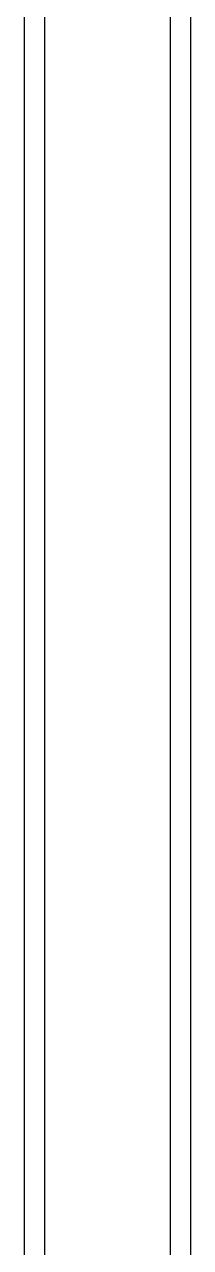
# Model space of a CAD drawing. Header units: millimetres. Extents: x -58733 to 427521, y -235734 to 553534.
# Drawn here: x 180381 to 181418, y -214588 to -206962 of the extents above; entities that cross this region are included whole.
import ezdxf

# ---------------------------------------------------------------- set-up
doc = ezdxf.new("R2010")
doc.units = ezdxf.units.MM
doc.layers.add('图框', color=251, linetype='Continuous')
doc.layers.add('墙体', color=7, linetype='Continuous', lineweight=30)

# ---------------------------------------------------------------- blocks, each defined once
blk = doc.blocks.new('图框1比60')
at = {"layer": '图框', "color": 121}
for p, q in [((161669.6, 61388.8), (161669.6, 44157.2)), ((186037.7, 44157.2), (186037.7, 61388.8))]:
    blk.add_line(p, q, dxfattribs=at)
at = {"layer": '图框', "color": 8}
for p, q in [((161809.2, 61249.3), (161809.2, 44296.7)), ((161809.2, 61249.3), (161809.2, 45797.4)), ((185898.1, 44296.7), (185898.1, 61249.3)), ((185898.1, 45797.4), (185898.1, 61249.3))]:
    blk.add_line(p, q, dxfattribs=at)

msp = doc.modelspace()

# ---------------------------------------------------------------- block references
at = {"layer": '墙体', "color": 0, "xscale": 0.9120113186390109, "yscale": 0.9120113186390109, "zscale": 0.9120113186390109}
for p in [(10840.1, -262081.4), (33846.3, -262081.4)]:
    msp.add_blockref('图框1比60', p, dxfattribs=at)

doc.saveas('drawing.dxf')
